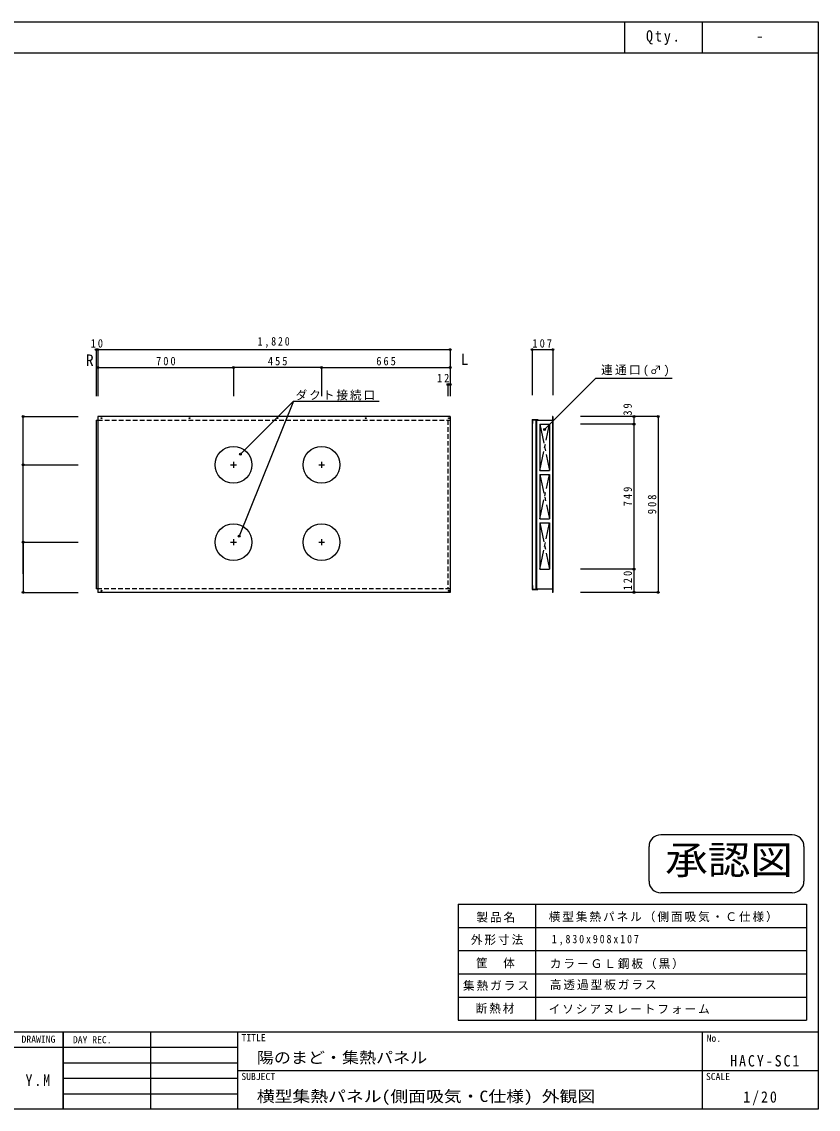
# Model space of a CAD drawing. Units: millimetres, scale not verified. Extents: x -4019 to 4061, y -2408 to 3212.
# Drawn here: x -53 to 4061, y -2408 to 3212 of the extents above; entities that cross this region are included whole.
import ezdxf
from ezdxf.enums import TextEntityAlignment as Align

# ---------------------------------------------------------------- set-up
doc = ezdxf.new("R2010")
doc.units = ezdxf.units.MM
doc.header["$LTSCALE"] = 20
doc.header["$PDMODE"] = 32
doc.header["$PDSIZE"] = 10
doc.linetypes.add('CHAIN1', pattern=[8, 5, -1, 1, -1])
doc.linetypes.add('DASHED1', pattern=[1.8, 1.2, -0.6])
doc.layers.add('0-1', color=4, linetype='Continuous')
doc.layers.add('F-F', color=7, linetype='Continuous')
doc.styles.add('ＭＳ ゴシック', font='')
doc.styles.get('ＭＳ ゴシック').set_extended_font_data('MS Gothic')

msp = doc.modelspace()

# ---------------------------------------------------------------- linework, layer by layer
at = {"layer": '0-1'}
for p, q in [((330.58, 1517.17), (340.58, 1517.17)), ((330.58, 1517.17), (330.58, 1277.07)), ((340.58, 1517.17), (340.58, 1277.07)), ((340.58, 1517.17), (2160.58, 1517.17)), ((2160.58, 1517.17), (2160.58, 1277.07)), ((2582.78, 1517.17), (2689.78, 1517.17)), ((2582.78, 1517.17), (2582.78, 1282.45)), ((2689.78, 1517.17), (2689.78, 1282.45)), ((340.58, 1425.53), (340.58, 1277.07)), ((340.58, 1425.53), (1040.58, 1425.53)), ((340.58, 1425.53), (340.58, 1277.07)), ((1495.58, 1425.53), (1040.58, 1425.53)), ((1040.58, 1425.53), (1040.58, 1277.07)), ((1040.58, 1425.53), (1040.58, 1277.07)), ((1495.58, 1425.53), (1495.58, 1277.07)), ((1495.58, 1425.53), (2160.58, 1425.53)), ((1495.58, 1425.53), (1495.58, 1277.07)), ((2160.58, 1425.53), (2160.58, 1277.07)), ((2160.58, 1425.53), (2160.58, 1277.07)), ((2160.58, 1425.53), (2160.58, 1277.07)), ((2160.58, 1336.64), (2148.58, 1336.64)), ((2148.58, 1336.64), (2148.58, 1277.07)), ((2160.58, 1336.64), (2160.58, 1277.07)), ((1349.93, 1250.94), (1069.87, 553.15)), ((-45.21, 922.01), (-45.21, 1171.01)), ((-45.21, 1171.01), (238.79, 1171.01)), ((3235.07, 1171.01), (2833.42, 1171.01)), ((3109.43, 1171.01), (2833.42, 1171.01)), ((3109.43, 1132.01), (2833.42, 1132.01)), ((3109.43, 1171.01), (3109.43, 1132.01)), ((3109.43, 1132.01), (3109.43, 383.01)), ((3235.07, 1171.01), (3235.07, 263.01)), ((-45.21, 522.01), (-45.21, 922.01)), ((-45.21, 922.01), (238.79, 922.01)), ((-45.21, 358.01), (-45.21, 522.01)), ((-45.21, 522.01), (238.79, 522.01)), ((-45.21, 522.01), (-45.21, 263.01)), ((-45.21, 522.01), (238.79, 522.01)), ((3109.43, 383.01), (2833.42, 383.01)), ((3109.43, 383.01), (3109.43, 263.01)), ((-45.21, 263.01), (238.79, 263.01)), ((3235.07, 263.01), (2833.42, 263.01)), ((3109.43, 263.01), (2833.42, 263.01))]:
    msp.add_line(p, q, dxfattribs=at)
at = {"layer": '0-1', "color": 7}
for p, q in [((330.58, 1152.51), (340.58, 1152.51)), ((330.58, 1152.51), (330.58, 281.51)), ((340.58, 1171.01), (340.58, 263.01)), ((2160.58, 1171.01), (340.58, 1171.01)), ((2160.58, 1171.01), (2160.58, 1153.01)), ((2160.58, 1153.01), (2160.58, 263.01)), ((2582.78, 1155.51), (2582.78, 278.51)), ((2582.78, 1135.51), (2584.78, 1135.51)), ((2584.78, 1154.01), (2612.78, 1154.01)), ((2584.78, 1154.01), (2584.78, 1135.51)), ((2602.78, 1154.01), (2602.78, 280.01)), ((2604.78, 1154.01), (2604.78, 280.01)), ((2604.78, 1153.01), (2689.28, 1153.01)), ((2605.78, 1153.01), (2605.78, 281.01)), ((2606.28, 1152.51), (2689.28, 1152.51)), ((2623.28, 1132.01), (2673.28, 1132.01)), ((2673.28, 1132.01), (2673.28, 892.35)), ((2689.78, 1171.01), (2688.78, 1171.01)), ((2688.78, 1171.01), (2688.78, 1153.01)), ((2689.28, 1171.01), (2689.28, 263.01)), ((2689.78, 1171.01), (2689.78, 263.01)), ((2623.28, 872.35), (2623.28, 642.68)), ((2623.28, 642.68), (2673.28, 642.68)), ((2623.28, 622.68), (2623.28, 383.01)), ((2623.28, 383.01), (2673.28, 383.01)), ((340.58, 281.51), (330.58, 281.51)), ((2604.78, 281.01), (2689.28, 281.01)), ((2688.78, 281.01), (2688.78, 263.01)), ((2160.58, 263.01), (340.58, 263.01)), ((2582.78, 278.51), (2612.78, 278.51)), ((2689.78, 263.01), (2688.78, 263.01))]:
    msp.add_line(p, q, dxfattribs=at)
at = {"layer": '0-1', "color": 7, "linetype": 'DASHED1'}
for p, q in [((340.58, 1153.01), (2160.58, 1153.01)), ((2148.58, 1153.01), (2148.58, 281.01)), ((2160.58, 281.01), (340.58, 281.01))]:
    msp.add_line(p, q, dxfattribs=at)
at = {"layer": '0-1', "linetype": 'CHAIN1'}
for p, q in [((2623.28, 1132.01), (2673.28, 892.35)), ((2623.28, 892.35), (2673.28, 1132.01)), ((1025.58, 922.01), (1055.58, 922.01)), ((1040.58, 937.01), (1040.58, 907.01)), ((1480.58, 922.01), (1510.58, 922.01)), ((1495.58, 937.01), (1495.58, 907.01)), ((2623.28, 872.35), (2673.28, 642.68)), ((2623.28, 642.68), (2673.28, 872.35)), ((2623.28, 622.68), (2673.28, 383.01)), ((2623.28, 383.01), (2673.28, 622.68)), ((1025.58, 522.01), (1055.58, 522.01)), ((1040.58, 537.01), (1040.58, 507.01)), ((1480.58, 522.01), (1510.58, 522.01)), ((1495.58, 537.01), (1495.58, 507.01))]:
    msp.add_line(p, q, dxfattribs=at)
at = {"layer": '0-1'}
for points in [[(2647.89, 1104.52), (2912.57, 1369.21), (3306.26, 1369.21)], [(1076.03, 977.04), (1349.93, 1250.94), (1792.93, 1250.94)]]:
    msp.add_lwpolyline(points, dxfattribs=at)
at = {"layer": '0-1', "color": 7}
for points in [[(2582.78, 1155.51), (2612.78, 1155.51), (2612.78, 1154.01)], [(2606.28, 1152.51), (2606.28, 281.51), (2689.28, 281.51)], [(2623.28, 1132.01), (2623.28, 892.35), (2673.28, 892.35)], [(2623.28, 872.35), (2673.28, 872.35), (2673.28, 642.68)], [(2623.28, 622.68), (2673.28, 622.68), (2673.28, 383.01)], [(2582.78, 298.51), (2584.78, 298.51), (2584.78, 280.01), (2612.78, 280.01), (2612.78, 278.51)]]:
    msp.add_lwpolyline(points, dxfattribs=at)
at = {"layer": '0-1'}
for centre, radius in [((358.58, 1163.01), 2.5), ((813.58, 1163.01), 2.5), ((1268.58, 1163.01), 2.5), ((1723.58, 1163.01), 2.5), ((2153.58, 1163.01), 2.5), ((1040.58, 922.01), 95), ((1495.58, 922.01), 95), ((1040.58, 522.01), 95), ((1495.58, 522.01), 95), ((358.58, 271.01), 2.5), ((2153.58, 271.01), 2.5)]:
    msp.add_circle(centre, radius, dxfattribs=at)
at = {"layer": '0-1', "color": 5}
for p in [(330.58, 1517.17), (340.58, 1517.17), (2160.58, 1517.17), (2582.78, 1517.17), (2689.78, 1517.17), (340.58, 1425.53), (1040.58, 1425.53), (1495.58, 1425.53), (2160.58, 1425.53), (2148.58, 1336.64), (2160.58, 1336.64), (-45.21, 1171.01), (3109.43, 1171.01), (3109.43, 1132.01), (3235.07, 1171.01), (2647.89, 1104.52), (1076.03, 977.04), (-45.21, 922.01), (-45.21, 522.01), (1069.87, 553.15), (3109.43, 383.01), (-45.21, 263.01), (3109.43, 263.01), (3235.07, 263.01)]:
    msp.add_point(p, dxfattribs=at)
at = {"layer": 'F-F', "color": 5}
for p, q in [((3061.19, 3211.69), (3061.19, 3051.69)), ((3461.19, 3211.69), (3461.19, 3051.69)), ((4061.19, 3211.69), (4061.19, -2408.31)), ((-4018.81, 3051.69), (4061.19, 3051.69)), ((-4018.81, -2008.31), (4061.19, -2008.31)), ((4061.19, -2408.31), (-4018.81, -2408.31))]:
    msp.add_line(p, q, dxfattribs=at)
at = {"layer": 'F-F', "color": 6}
for p, q in [((3927.33, -989.82), (3247.33, -989.82)), ((3187.33, -1229.82), (3187.33, -1049.82)), ((3987.33, -1049.82), (3987.33, -1229.82)), ((3927.33, -1289.82), (3247.33, -1289.82))]:
    msp.add_line(p, q, dxfattribs=at)
at = {"layer": 'F-F'}
for p, q in [((2201.19, -1348.31), (2201.19, -1948.31)), ((2201.19, -1348.31), (4001.19, -1348.31)), ((2601.19, -1348.31), (2601.19, -1948.31)), ((4001.19, -1348.31), (4001.19, -1948.31)), ((2201.19, -1468.31), (4001.19, -1468.31)), ((2201.19, -1588.31), (4001.19, -1588.31)), ((2201.19, -1708.31), (4001.19, -1708.31)), ((2201.19, -1828.31), (4001.19, -1828.31)), ((2201.19, -1948.31), (4001.19, -1948.31)), ((161.19, -2008.31), (161.19, -2408.31)), ((611.19, -2008.31), (611.19, -2408.31))]:
    msp.add_line(p, q, dxfattribs=at)
at = {"layer": 'F-F', "color": 2}
for p, q in [((161.19, -2408.31), (161.19, -2008.31)), ((1061.19, -2008.31), (1061.19, -2408.31)), ((3461.19, -2008.31), (3461.19, -2408.31)), ((-698.81, -2088.31), (161.19, -2088.31)), ((161.19, -2088.31), (1061.19, -2088.31)), ((161.19, -2168.31), (1061.19, -2168.31)), ((1061.19, -2208.31), (4061.19, -2208.31)), ((161.19, -2248.31), (1061.19, -2248.31)), ((161.19, -2328.31), (1061.19, -2328.31))]:
    msp.add_line(p, q, dxfattribs=at)
at = {"layer": 'F-F', "color": 5}
msp.add_lwpolyline([(-4018.81, -2408.31), (-4018.81, 3211.69), (4061.19, 3211.69)], dxfattribs=at)
at = {"layer": 'F-F', "color": 6}
for centre, start, end in [((3247.33, -1049.82), 90, 180), ((3927.33, -1049.82), 0, 90), ((3247.33, -1229.82), 180, 270), ((3927.33, -1229.82), 270, 0)]:
    msp.add_arc(centre, 60, start, end, dxfattribs=at)

# ---------------------------------------------------------------- texts
at = {"layer": '0-1', "color": 7, "style": 'ＭＳ ゴシック'}
for s, p in [('R', (278.36, 1415.88)), ('L', (2214.56, 1420.61))]:
    msp.add_text(s, height=58.65, dxfattribs=at).set_placement(p, align=Align.BOTTOM_LEFT)
at = {"layer": '0-1', "color": 7, "char_height": 43.99, "attachment_point": 7, "style": 'ＭＳ ゴシック'}
for s, insert in [('\\T1.38;\\W0.85;1,820', (1165.08, 1527.17)), ('\\T1.36;\\W0.9;10', (303.08, 1527.17)), ('\\T1.38;\\W0.9;107', (2584.78, 1527.17)), ('\\T1.38;\\W0.9;700', (640.58, 1435.53)), ('\\T1.38;\\W0.9;455', (1218.08, 1435.53)), ('\\T1.38;\\W0.9;665', (1778.08, 1435.53)), ('\\T1.2;連通口(♂)', (2939.63, 1378.97)), ('\\T1.36;\\W0.9;12', (2092.05, 1348.59)), ('\\T1.17;ダクト接続口', (1361.46, 1255.01))]:
    msp.add_mtext(s, dxfattribs=dict(at, insert=insert))
at = {"layer": '0-1', "color": 7, "char_height": 43.99, "attachment_point": 7, "rotation": 90, "style": 'ＭＳ ゴシック'}
for s, insert in [('\\T1.36;\\W0.9;39', (3098.87, 1176.34)), ('\\T1.38;\\W0.9;749', (3099.43, 707.51)), ('\\T1.38;\\W0.9;908', (3225.07, 667.01)), ('\\T1.38;\\W0.9;120', (3099.43, 273.01))]:
    msp.add_mtext(s, dxfattribs=dict(at, insert=insert))
at = {"layer": 'F-F', "style": 'ＭＳ ゴシック'}
msp.add_text('-', height=58.65, dxfattribs=at).set_placement((3739.19, 3091.69), align=Align.BOTTOM_LEFT)
at = {"layer": 'F-F', "color": 6, "style": 'ＭＳ ゴシック', "width": 1.1}
msp.add_text('承認図', height=146.6, dxfattribs=at).set_placement((3270.85, -1236.94), align=Align.BOTTOM_LEFT)
at = {"layer": 'F-F', "color": 4, "style": 'ＭＳ ゴシック'}
for s, p in [('TITLE', (1082.24, -2067.9)), ('No.', (3484.73, -2070.64)), ('DRAWING', (-54.19, -2075.67)), ('DAY REC.', (211.19, -2078.31)), ('SUBJECT', (1081.19, -2268.31)), ('SCALE', (3481.19, -2268.31))]:
    msp.add_text(s, height=36.66, dxfattribs=at).set_placement(p, align=Align.BOTTOM_LEFT)
at = {"layer": 'F-F', "style": 'ＭＳ ゴシック'}
for s, width, p in [('陽のまど・集熱パネル', 1.1, (1161.19, -2188.31)), ('横型集熱パネル(側面吸気・C仕様) 外観図', 1.15, (1161.19, -2388.31))]:
    msp.add_text(s, height=58.65, dxfattribs=dict(at, width=width)).set_placement(p, align=Align.BOTTOM_LEFT)
at = {"layer": 'F-F', "attachment_point": 7, "style": 'ＭＳ ゴシック'}
for s, insert, char_height in [('\\T1.28;\\W0.9;Qty.', (3171.69, 3091.69), 58.65), ('\\T1.28;\\W0.9;Qty.', (3171.69, 3091.69), 58.65), ('\\T1.17;製品名', (2295.37, -1443.57), 43.99), ('\\T1.17;横型集熱パネル（側面吸気・Ｃ仕様）', (2668.58, -1441.53), 43.99), ('\\T1.17;外形寸法', (2266.82, -1559.81), 43.99), ('\\T1.39;\\W0.85;1,830x908x107', (2684.89, -1561.85), 43.99), ('\\T1.17;筐\u3000体', (2293.33, -1680.13), 43.99), ('\\T1.17;カラーＧＬ鋼板（黒）', (2674.69, -1684.21), 43.99), ('\\T1.17;集熱ガラス', (2226.03, -1796.38), 43.99), ('\\T1.17;高透過型板ガラス', (2674.69, -1792.3), 43.99), ('\\T1.17;断熱材', (2291.29, -1914.66), 43.99), ('\\T1.17;イソシアヌレートフォーム', (2668.58, -1916.7), 43.99), ('\\T1.28;\\W0.9;HACY-SC1', (3606.19, -2188.31), 58.65), ('\\T1.27;\\W0.9;Y.M', (-33.81, -2288.31), 58.65), ('\\T1.28;\\W0.9;1/20', (3673.69, -2388.31), 58.65)]:
    msp.add_mtext(s, dxfattribs=dict(at, insert=insert, char_height=char_height))

doc.saveas('drawing.dxf')
